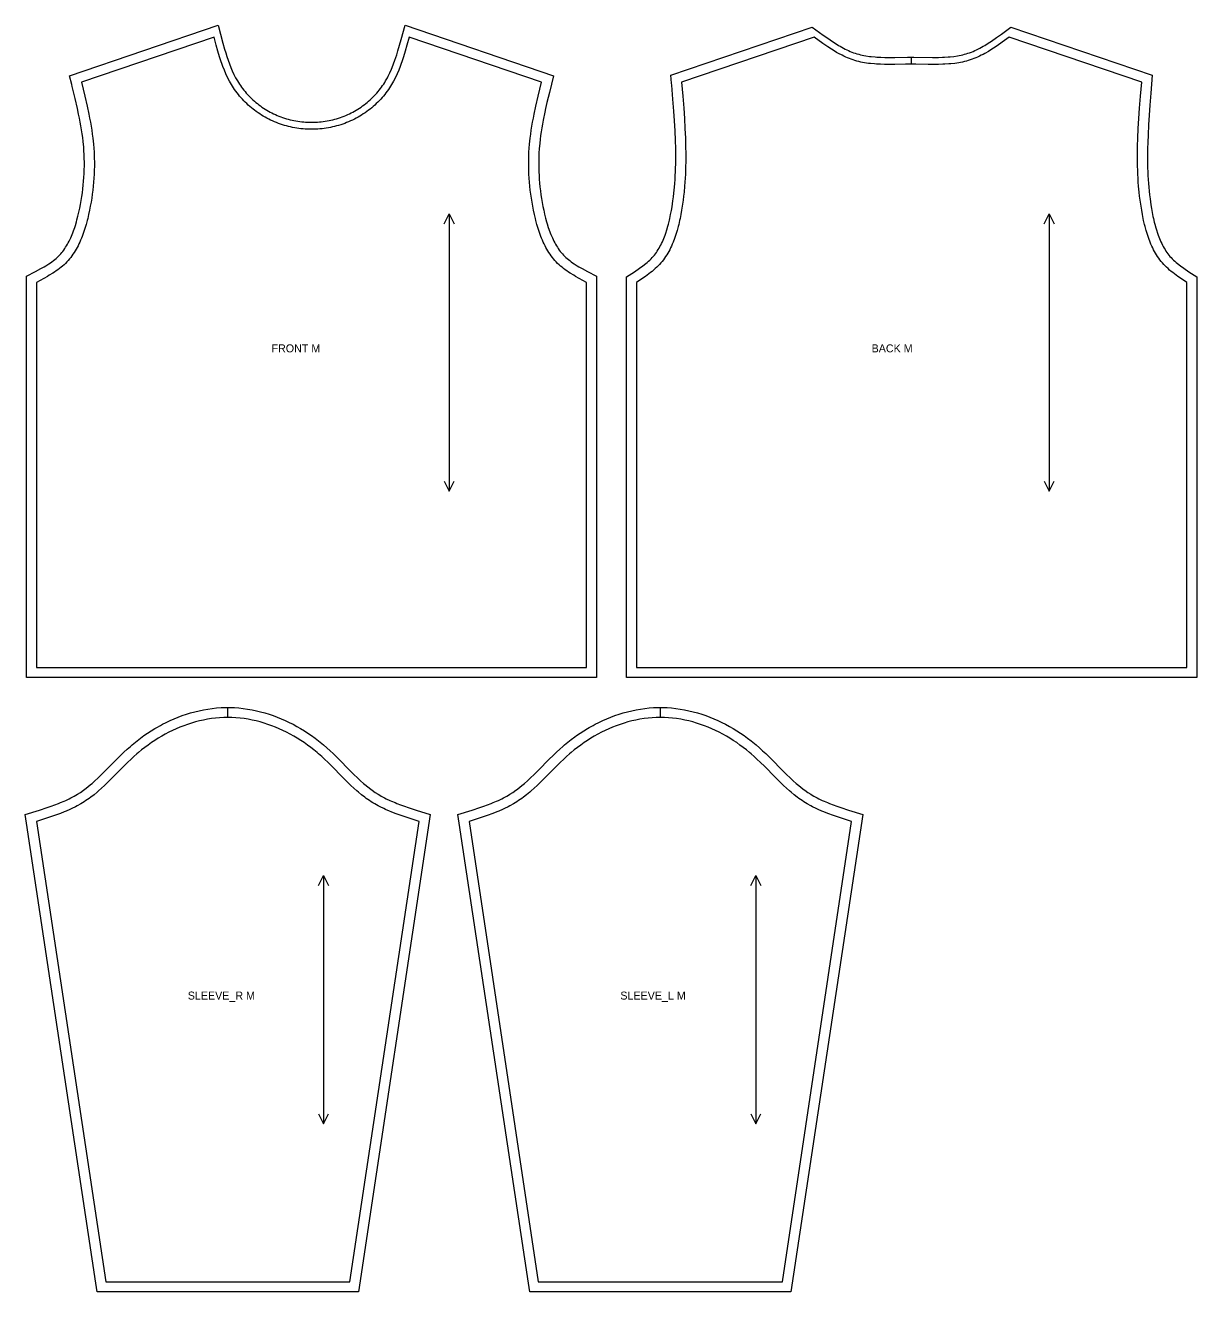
# Model space of a CAD drawing. Extents: x 24 to 1195, y 28 to 2025.
# Drawn here: x 24 to 1195, y 759 to 2025 of the extents above; entities that cross this region are included whole.
import ezdxf

# ---------------------------------------------------------------- set-up
doc = ezdxf.new("R2010")
doc.units = 0
for name, color, linetype in [('CUT', 7, 'CONTINUOUS'), ('GRAIN', 3, 'CONTINUOUS'), ('NOTCH', 1, 'CONTINUOUS'), ('SEW', 5, 'CONTINUOUS'), ('TEXT', 2, 'CONTINUOUS')]:
    doc.layers.add(name, color=color, linetype=linetype)

msp = doc.modelspace()

# ---------------------------------------------------------------- linework, layer by layer
at = {"layer": 'CUT'}
for points in [[(70.286, 1965.625), (68.111, 1974.523), (216.528, 2024.929), (221.395, 2006.98), (223.04, 2001.188), (224.179, 1997.383), (225.365, 1993.63), (226.61, 1989.937), (227.924, 1986.31), (229.318, 1982.755), (230.802, 1979.278), (232.387, 1975.884), (234.082, 1972.578), (235.899, 1969.365), (236.856, 1967.794), (237.847, 1966.249), (238.896, 1964.695), (239.985, 1963.163), (241.113, 1961.652), (242.279, 1960.163), (243.483, 1958.698), (244.723, 1957.256), (245.999, 1955.84), (247.309, 1954.45), (248.653, 1953.087), (250.029, 1951.751), (251.436, 1950.445), (252.874, 1949.169), (254.34, 1947.923), (255.835, 1946.709), (257.356, 1945.528), (258.904, 1944.38), (260.476, 1943.266), (262.072, 1942.188), (263.691, 1941.146), (265.331, 1940.142), (266.991, 1939.175), (268.67, 1938.246), (270.368, 1937.358), (272.08, 1936.51), (273.859, 1935.681), (275.654, 1934.895), (277.466, 1934.151), (279.294, 1933.449), (281.138, 1932.79), (282.996, 1932.173), (284.868, 1931.599), (286.752, 1931.067), (288.648, 1930.577), (290.555, 1930.13), (292.471, 1929.725), (294.397, 1929.363), (296.33, 1929.044), (298.27, 1928.767), (300.216, 1928.533), (302.167, 1928.341), (304.121, 1928.192), (306.079, 1928.085), (308.039, 1928.021), (310, 1928), (311.961, 1928.021), (313.921, 1928.085), (315.879, 1928.192), (317.833, 1928.341), (319.784, 1928.533), (321.73, 1928.767), (323.67, 1929.044), (325.603, 1929.363), (327.529, 1929.725), (329.445, 1930.13), (331.352, 1930.577), (333.248, 1931.067), (335.132, 1931.599), (337.004, 1932.173), (338.862, 1932.79), (340.706, 1933.449), (342.534, 1934.151), (344.346, 1934.895), (346.141, 1935.681), (347.92, 1936.51), (349.632, 1937.358), (351.33, 1938.246), (353.009, 1939.175), (354.669, 1940.142), (356.309, 1941.146), (357.928, 1942.188), (359.524, 1943.266), (361.096, 1944.38), (362.644, 1945.528), (364.165, 1946.709), (365.66, 1947.923), (367.126, 1949.169), (368.564, 1950.445), (369.971, 1951.751), (371.347, 1953.087), (372.691, 1954.45), (374.001, 1955.84), (375.277, 1957.256), (376.517, 1958.698), (377.721, 1960.163), (378.887, 1961.652), (380.015, 1963.163), (381.104, 1964.695), (382.153, 1966.249), (383.144, 1967.794), (384.101, 1969.365), (385.918, 1972.578), (386.78, 1974.22), (388.419, 1977.57), (389.952, 1981.006), (390.682, 1982.755), (392.076, 1986.31), (393.39, 1989.937), (395.234, 1995.499), (396.396, 1999.279), (398.063, 2005.039), (399.677, 2010.888), (403.472, 2024.929), (551.889, 1974.523), (547.775, 1957.667), (545.428, 1947.783), (544.09, 1941.885), (543.238, 1937.967), (541.649, 1930.162), (540.922, 1926.275), (540.246, 1922.399), (539.626, 1918.533), (539.066, 1914.677), (538.57, 1910.831), (538.144, 1906.995), (537.646, 1901.315), (537.406, 1897.545), (537.236, 1893.77), (537.138, 1889.99), (537.111, 1886.203), (537.153, 1882.41), (537.266, 1878.609), (537.449, 1874.8), (537.702, 1870.982), (538.024, 1867.155), (538.415, 1863.318), (538.875, 1859.47), (539.404, 1855.612), (540.002, 1851.742), (540.668, 1847.859), (541.403, 1843.964), (542.205, 1840.059), (543.075, 1836.168), (544.019, 1832.315), (545.042, 1828.512), (545.586, 1826.635), (546.741, 1822.938), (547.354, 1821.121), (548.654, 1817.563), (549.342, 1815.824), (550.796, 1812.437), (551.564, 1810.791), (552.359, 1809.181), (553.182, 1807.606), (554.033, 1806.069), (554.912, 1804.57), (555.821, 1803.112), (556.759, 1801.696), (557.726, 1800.321), (558.724, 1798.99), (559.752, 1797.704), (560.812, 1796.462), (561.903, 1795.265), (563.028, 1794.114), (564.221, 1792.976), (565.467, 1791.865), (566.769, 1790.775), (568.126, 1789.705), (569.535, 1788.654), (570.996, 1787.619), (572.505, 1786.6), (575.659, 1784.601), (577.298, 1783.618), (580.689, 1781.674), (586.006, 1778.782), (595, 1774.027), (595, 1373), (25, 1373), (25, 1774.027), (33.994, 1778.782), (39.311, 1781.674), (42.702, 1783.618), (44.341, 1784.601), (47.495, 1786.6), (49.004, 1787.619), (50.465, 1788.654), (51.874, 1789.705), (53.231, 1790.775), (54.533, 1791.865), (55.779, 1792.976), (56.972, 1794.114), (58.097, 1795.265), (59.188, 1796.462), (60.248, 1797.704), (61.276, 1798.99), (62.274, 1800.321), (63.241, 1801.696), (64.179, 1803.112), (65.088, 1804.57), (65.967, 1806.069), (66.818, 1807.606), (67.641, 1809.181), (69.204, 1812.437), (69.944, 1814.115), (71.346, 1817.563), (72.008, 1819.329), (73.259, 1822.938), (73.848, 1824.776), (74.958, 1828.512), (75.48, 1830.406), (76.463, 1834.236), (77.369, 1838.11), (78.205, 1842.013), (78.973, 1845.913), (79.674, 1849.802), (80.306, 1853.678), (80.869, 1857.542), (81.364, 1861.395), (81.789, 1865.238), (82.146, 1869.07), (82.433, 1872.892), (82.651, 1876.705), (82.799, 1880.51), (82.877, 1884.308), (82.884, 1888.097), (82.821, 1891.881), (82.688, 1895.658), (82.483, 1899.43), (82.207, 1903.198), (81.652, 1908.912), (81.19, 1912.753), (80.662, 1916.604), (80.071, 1920.465), (79.422, 1924.336), (78.72, 1928.217), (77.97, 1932.109), (77.175, 1936.012), (75.91, 1941.885), (73.648, 1951.729), (70.773, 1963.632)], [(670.035, 1967.169), (669.385, 1974.956), (810.675, 2022.941), (821.705, 2015.01), (825.089, 2012.62), (828.461, 2010.299), (831.823, 2008.067), (833.501, 2006.99), (836.856, 2004.926), (838.533, 2003.944), (841.889, 2002.09), (843.568, 2001.222), (845.248, 2000.396), (846.931, 1999.615), (848.616, 1998.88), (850.304, 1998.192), (851.995, 1997.555), (853.694, 1996.967), (855.379, 1996.438), (857.087, 1995.953), (858.816, 1995.51), (860.566, 1995.108), (862.338, 1994.746), (864.131, 1994.421), (867.779, 1993.876), (869.633, 1993.654), (873.4, 1993.298), (875.311, 1993.162), (879.186, 1992.962), (883.126, 1992.847), (889.15, 1992.797), (893.233, 1992.821), (905.753, 1992.98), (912.127, 1992.994), (930.85, 1992.797), (936.874, 1992.847), (940.814, 1992.962), (942.76, 1993.05), (946.6, 1993.298), (948.493, 1993.462), (952.221, 1993.876), (955.869, 1994.421), (957.662, 1994.746), (959.434, 1995.108), (961.184, 1995.51), (962.913, 1995.953), (964.621, 1996.438), (966.306, 1996.967), (968.005, 1997.555), (969.696, 1998.192), (971.384, 1998.88), (973.069, 1999.615), (974.752, 2000.396), (978.111, 2002.09), (981.467, 2003.944), (983.144, 2004.926), (986.499, 2006.99), (989.857, 2009.171), (994.911, 2012.62), (999.995, 2016.224), (1009.325, 2022.941), (1150.615, 1974.956), (1149.135, 1957.161), (1148.184, 1945.195), (1147.463, 1935.265), (1146.839, 1925.376), (1146.341, 1915.531), (1146.052, 1907.691), (1145.908, 1901.834), (1145.852, 1897.941), (1145.841, 1890.174), (1145.981, 1882.426), (1146.113, 1878.557), (1146.288, 1874.689), (1146.51, 1870.821), (1146.78, 1866.952), (1147.101, 1863.08), (1147.474, 1859.204), (1147.901, 1855.323), (1148.385, 1851.436), (1149.223, 1845.59), (1149.858, 1841.68), (1150.559, 1837.759), (1151.329, 1833.863), (1151.742, 1831.928), (1152.63, 1828.095), (1153.106, 1826.2), (1154.126, 1822.462), (1154.673, 1820.623), (1155.841, 1817.011), (1156.465, 1815.243), (1157.794, 1811.789), (1159.235, 1808.457), (1159.999, 1806.84), (1160.793, 1805.258), (1161.618, 1803.712), (1162.472, 1802.203), (1163.358, 1800.733), (1164.276, 1799.302), (1165.226, 1797.912), (1166.209, 1796.563), (1167.225, 1795.256), (1168.275, 1793.991), (1169.359, 1792.771), (1170.542, 1791.528), (1171.781, 1790.309), (1173.08, 1789.106), (1174.438, 1787.917), (1175.851, 1786.739), (1178.833, 1784.412), (1182, 1782.109), (1187.032, 1778.66), (1195, 1773.365), (1195, 1373), (625, 1373), (625, 1773.365), (632.968, 1778.66), (638, 1782.109), (641.167, 1784.412), (644.149, 1786.739), (645.562, 1787.917), (646.92, 1789.106), (648.219, 1790.309), (649.458, 1791.528), (650.641, 1792.771), (651.725, 1793.991), (652.775, 1795.256), (653.791, 1796.563), (654.774, 1797.912), (655.724, 1799.302), (656.642, 1800.733), (657.528, 1802.203), (658.382, 1803.712), (659.207, 1805.258), (660.001, 1806.84), (660.765, 1808.457), (662.206, 1811.789), (663.535, 1815.243), (664.159, 1817.011), (665.327, 1820.623), (666.396, 1824.322), (666.894, 1826.2), (667.825, 1830.005), (668.258, 1831.928), (669.065, 1835.807), (669.8, 1839.718), (670.468, 1843.636), (671.351, 1849.489), (671.864, 1853.381), (672.319, 1857.265), (672.899, 1863.08), (673.22, 1866.952), (673.49, 1870.821), (673.712, 1874.689), (673.887, 1878.557), (674.019, 1882.426), (674.109, 1886.298), (674.172, 1894.054), (674.092, 1901.834), (673.886, 1909.648), (673.477, 1919.463), (672.925, 1929.326), (672.259, 1939.232), (671.35, 1951.172), (670.202, 1965.165)], [(25.111, 1227.511), (23.842, 1235.946), (37.971, 1240.444), (45.82, 1243.029), (49.663, 1244.359), (53.44, 1245.728), (57.144, 1247.146), (58.966, 1247.876), (62.546, 1249.385), (64.302, 1250.166), (67.742, 1251.786), (69.424, 1252.627), (72.71, 1254.378), (74.313, 1255.289), (75.887, 1256.226), (78.932, 1258.168), (81.891, 1260.227), (83.355, 1261.307), (86.257, 1263.563), (89.13, 1265.94), (90.558, 1267.17), (93.4, 1269.709), (96.231, 1272.342), (100.47, 1276.445), (104.724, 1280.697), (114.862, 1290.967), (119.371, 1295.415), (122.456, 1298.364), (125.615, 1301.283), (128.86, 1304.159), (130.505, 1305.567), (133.847, 1308.322), (137.256, 1310.995), (140.731, 1313.581), (142.492, 1314.841), (146.062, 1317.294), (149.694, 1319.655), (153.386, 1321.92), (155.254, 1323.016), (159.035, 1325.133), (160.946, 1326.153), (164.811, 1328.116), (168.73, 1329.972), (172.703, 1331.719), (176.726, 1333.354), (180.8, 1334.873), (184.923, 1336.275), (189.129, 1337.566), (193.38, 1338.73), (197.67, 1339.763), (201.997, 1340.661), (206.355, 1341.42), (210.741, 1342.035), (215.15, 1342.503), (219.579, 1342.82), (224.024, 1342.98), (226.25, 1343), (228.476, 1342.98), (232.921, 1342.82), (237.35, 1342.503), (241.759, 1342.035), (246.145, 1341.42), (250.503, 1340.661), (254.83, 1339.763), (259.12, 1338.73), (263.371, 1337.566), (267.577, 1336.275), (271.7, 1334.873), (275.774, 1333.354), (279.797, 1331.719), (283.77, 1329.972), (287.689, 1328.116), (291.554, 1326.153), (295.363, 1324.087), (299.114, 1321.92), (302.806, 1319.655), (306.438, 1317.294), (310.008, 1314.841), (313.514, 1312.299), (316.956, 1309.669), (320.332, 1306.955), (321.995, 1305.567), (325.273, 1302.728), (328.474, 1299.828), (331.595, 1296.892), (334.646, 1293.934), (337.638, 1290.967), (347.776, 1280.697), (352.03, 1276.445), (356.269, 1272.342), (359.1, 1269.709), (361.942, 1267.17), (363.37, 1265.94), (366.243, 1263.563), (369.145, 1261.307), (370.609, 1260.227), (373.568, 1258.168), (376.613, 1256.226), (378.187, 1255.289), (379.79, 1254.378), (383.076, 1252.627), (384.758, 1251.786), (388.198, 1250.166), (389.954, 1249.385), (393.534, 1247.876), (395.356, 1247.146), (399.06, 1245.728), (402.837, 1244.359), (406.68, 1243.029), (414.529, 1240.444), (428.658, 1235.946), (356.857, 759), (95.643, 759), (94.361, 767.511)], [(457.611, 1227.511), (456.342, 1235.946), (470.471, 1240.444), (478.32, 1243.029), (482.163, 1244.359), (485.94, 1245.728), (489.644, 1247.146), (491.466, 1247.876), (495.046, 1249.385), (496.802, 1250.166), (500.242, 1251.786), (501.924, 1252.627), (505.21, 1254.378), (506.813, 1255.289), (508.387, 1256.226), (511.432, 1258.168), (514.391, 1260.227), (515.855, 1261.307), (518.757, 1263.563), (521.63, 1265.94), (523.058, 1267.17), (525.9, 1269.709), (528.731, 1272.342), (532.97, 1276.445), (537.224, 1280.697), (547.362, 1290.967), (551.871, 1295.415), (554.956, 1298.364), (558.115, 1301.283), (561.36, 1304.159), (563.005, 1305.567), (566.347, 1308.322), (569.756, 1310.995), (573.231, 1313.581), (574.992, 1314.841), (578.562, 1317.294), (582.194, 1319.655), (585.886, 1321.92), (587.754, 1323.016), (591.535, 1325.133), (593.446, 1326.153), (597.311, 1328.116), (601.23, 1329.972), (605.203, 1331.719), (609.226, 1333.354), (613.3, 1334.873), (617.423, 1336.275), (621.629, 1337.566), (625.88, 1338.73), (630.17, 1339.763), (634.497, 1340.661), (638.855, 1341.42), (643.241, 1342.035), (647.65, 1342.503), (652.079, 1342.82), (656.524, 1342.98), (658.75, 1343), (660.976, 1342.98), (665.421, 1342.82), (669.85, 1342.503), (674.259, 1342.035), (678.645, 1341.42), (683.003, 1340.661), (687.33, 1339.763), (691.62, 1338.73), (695.871, 1337.566), (700.077, 1336.275), (704.2, 1334.873), (708.274, 1333.354), (712.297, 1331.719), (716.27, 1329.972), (720.189, 1328.116), (724.054, 1326.153), (727.863, 1324.087), (731.614, 1321.92), (735.306, 1319.655), (738.938, 1317.294), (742.508, 1314.841), (746.014, 1312.299), (749.456, 1309.669), (752.832, 1306.955), (754.495, 1305.567), (757.773, 1302.728), (760.974, 1299.828), (764.095, 1296.892), (767.146, 1293.934), (770.138, 1290.967), (780.276, 1280.697), (784.53, 1276.445), (788.769, 1272.342), (791.6, 1269.709), (794.442, 1267.17), (795.87, 1265.94), (798.743, 1263.563), (801.645, 1261.307), (803.109, 1260.227), (806.068, 1258.168), (809.113, 1256.226), (810.687, 1255.289), (812.29, 1254.378), (815.576, 1252.627), (817.258, 1251.786), (820.698, 1250.166), (822.454, 1249.385), (826.034, 1247.876), (827.856, 1247.146), (831.56, 1245.728), (835.337, 1244.359), (839.18, 1243.029), (847.029, 1240.444), (861.158, 1235.946), (789.357, 759), (528.143, 759), (526.861, 767.511)]]:
    msp.add_lwpolyline(points, close=True, dxfattribs=at)
at = {"layer": 'GRAIN'}
for points in [[(442.5, 1826.6), (447.5, 1836.6), (452.5, 1826.6)], [(447.5, 1836.6), (447.5, 1559.4)], [(1042.5, 1826.6), (1047.5, 1836.6), (1052.5, 1826.6)], [(1047.5, 1836.6), (1047.5, 1559.4)], [(442.5, 1569.4), (447.5, 1559.4), (452.5, 1569.4)], [(1042.5, 1569.4), (1047.5, 1559.4), (1052.5, 1569.4)], [(316.875, 1165.08), (321.875, 1175.08), (326.875, 1165.08)], [(321.875, 1175.08), (321.875, 926.92)], [(749.375, 1165.08), (754.375, 1175.08), (759.375, 1165.08)], [(754.375, 1175.08), (754.375, 926.92)], [(316.875, 936.92), (321.875, 926.92), (326.875, 936.92)], [(749.375, 936.92), (754.375, 926.92), (759.375, 936.92)]]:
    msp.add_lwpolyline(points, dxfattribs=at)
at = {"layer": 'NOTCH'}
for points in [[(910, 1986), (910, 1993)], [(226.25, 1333), (226.25, 1343)], [(658.75, 1333), (658.75, 1343)]]:
    msp.add_lwpolyline(points, dxfattribs=at)
at = {"layer": 'SEW'}
for points in [[(80, 1968), (83.379, 1954.031), (85.673, 1944.048), (87.376, 1936.055), (88.17, 1932.056), (88.918, 1928.055), (89.616, 1924.052), (90.259, 1920.045), (90.841, 1916.036), (91.358, 1912.024), (92, 1906), (92.327, 1902.045), (92.58, 1898.087), (92.818, 1892.14), (92.884, 1888.17), (92.876, 1884.195), (92.794, 1880.213), (92.639, 1876.226), (92.411, 1872.232), (92.111, 1868.232), (91.738, 1864.224), (91.293, 1860.208), (90.776, 1856.184), (90.188, 1852.152), (89.53, 1848.111), (88.8, 1844.06), (88, 1840), (87.127, 1835.927), (86.176, 1831.858), (85.667, 1829.829), (84.581, 1825.792), (84, 1823.787), (82.758, 1819.813), (82.094, 1817.847), (80.677, 1813.968), (79.922, 1812.057), (79.133, 1810.169), (78.31, 1808.304), (77.451, 1806.464), (76.557, 1804.652), (75.625, 1802.868), (74.654, 1801.115), (73.644, 1799.394), (72.593, 1797.707), (71.5, 1796.056), (70.364, 1794.443), (69.184, 1792.869), (67.958, 1791.336), (66.687, 1789.845), (65.368, 1788.4), (64, 1787), (62.56, 1785.626), (61.071, 1784.298), (59.537, 1783.014), (57.961, 1781.771), (56.346, 1780.566), (54.694, 1779.396), (53.009, 1778.258), (51.294, 1777.149), (47.786, 1775.007), (45.999, 1773.968), (42.373, 1771.94), (35, 1768), (35, 1383), (585, 1383), (585, 1768), (577.627, 1771.94), (574.001, 1773.968), (572.214, 1775.007), (568.706, 1777.149), (566.991, 1778.258), (565.306, 1779.396), (563.654, 1780.566), (562.039, 1781.771), (560.463, 1783.014), (558.929, 1784.298), (557.44, 1785.626), (556, 1787), (554.632, 1788.4), (553.313, 1789.845), (552.042, 1791.336), (550.816, 1792.869), (549.636, 1794.443), (548.5, 1796.056), (547.407, 1797.707), (546.356, 1799.394), (545.346, 1801.115), (544.375, 1802.868), (543.443, 1804.652), (542.549, 1806.464), (541.69, 1808.304), (540.867, 1810.169), (540.078, 1812.057), (539.323, 1813.968), (537.906, 1817.847), (537.242, 1819.813), (536, 1823.787), (535.419, 1825.792), (534.333, 1829.829), (533.824, 1831.858), (532.873, 1835.927), (532, 1840), (531.2, 1844.06), (530.47, 1848.111), (529.812, 1852.152), (529.224, 1856.184), (528.707, 1860.208), (528.262, 1864.224), (527.889, 1868.232), (527.589, 1872.232), (527.361, 1876.226), (527.206, 1880.213), (527.124, 1884.195), (527.116, 1888.17), (527.182, 1892.14), (527.42, 1898.087), (527.673, 1902.045), (528, 1906), (528.642, 1912.024), (529.159, 1916.036), (529.741, 1920.045), (530.384, 1924.052), (531.082, 1928.055), (531.83, 1932.056), (532.624, 1936.055), (534.327, 1944.048), (536.621, 1954.031), (540, 1968), (407.5, 2013), (405.351, 2005.109), (403.679, 1999.223), (401.909, 1993.389), (400.653, 1989.54), (399.324, 1985.731), (398.627, 1983.843), (397.162, 1980.106), (395.591, 1976.425), (393.901, 1972.808), (392.082, 1969.26), (391.119, 1967.514), (390.119, 1965.789), (389.08, 1964.083), (388, 1962.4), (386.858, 1960.709), (385.673, 1959.041), (384.447, 1957.399), (383.181, 1955.783), (381.875, 1954.193), (380.53, 1952.631), (379.149, 1951.097), (377.731, 1949.592), (376.278, 1948.118), (374.79, 1946.674), (373.269, 1945.263), (371.716, 1943.884), (370.132, 1942.538), (368.518, 1941.227), (366.875, 1939.952), (365.204, 1938.712), (363.506, 1937.509), (361.782, 1936.345), (360.033, 1935.219), (358.26, 1934.132), (356.464, 1933.087), (354.646, 1932.082), (352.808, 1931.119), (350.95, 1930.2), (349.024, 1929.302), (347.079, 1928.45), (345.117, 1927.645), (343.138, 1926.885), (341.143, 1926.172), (339.134, 1925.505), (337.11, 1924.884), (335.074, 1924.309), (333.026, 1923.78), (330.967, 1923.298), (328.899, 1922.861), (326.821, 1922.47), (324.736, 1922.125), (322.643, 1921.827), (320.545, 1921.574), (318.442, 1921.367), (316.335, 1921.207), (314.225, 1921.092), (312.113, 1921.023), (310, 1921), (307.887, 1921.023), (305.775, 1921.092), (303.665, 1921.207), (301.558, 1921.367), (299.455, 1921.574), (297.357, 1921.827), (295.264, 1922.125), (293.179, 1922.47), (291.101, 1922.861), (289.033, 1923.298), (286.974, 1923.78), (284.926, 1924.309), (282.89, 1924.884), (280.866, 1925.505), (278.857, 1926.172), (276.862, 1926.885), (274.883, 1927.645), (272.921, 1928.45), (270.976, 1929.302), (269.05, 1930.2), (267.192, 1931.119), (265.354, 1932.082), (263.536, 1933.087), (261.74, 1934.132), (259.967, 1935.219), (258.218, 1936.345), (256.494, 1937.509), (254.796, 1938.712), (253.125, 1939.952), (251.482, 1941.227), (249.868, 1942.538), (248.284, 1943.884), (246.731, 1945.263), (245.21, 1946.674), (243.722, 1948.118), (242.269, 1949.592), (240.851, 1951.097), (239.47, 1952.631), (238.125, 1954.193), (236.819, 1955.783), (235.553, 1957.399), (234.327, 1959.041), (233.142, 1960.709), (232, 1962.4), (230.92, 1964.083), (229.881, 1965.789), (228.881, 1967.514), (227.918, 1969.26), (226.099, 1972.808), (224.409, 1976.425), (222.838, 1980.106), (221.373, 1983.843), (220.676, 1985.731), (219.347, 1989.54), (218.091, 1993.389), (216.321, 1999.223), (214.649, 2005.109), (212.5, 2013)], [(680, 1968), (681.157, 1953.97), (682.087, 1941.951), (682.779, 1931.945), (683.363, 1921.953), (683.81, 1911.976), (684.049, 1904.01), (684.164, 1896.056), (684.138, 1888.106), (684.067, 1884.13), (683.953, 1880.151), (683.795, 1876.169), (683.59, 1872.182), (683.337, 1868.19), (683.032, 1864.191), (682.473, 1858.178), (682.031, 1854.159), (681.529, 1850.128), (680.66, 1844.061), (680, 1840), (679.269, 1835.913), (678.461, 1831.825), (678.026, 1829.785), (677.084, 1825.72), (676.577, 1823.699), (675.481, 1819.687), (674.89, 1817.699), (673.618, 1813.769), (672.935, 1811.83), (671.466, 1808.012), (670.678, 1806.136), (669.853, 1804.285), (668.99, 1802.46), (668.088, 1800.662), (667.145, 1798.894), (666.161, 1797.156), (665.133, 1795.452), (664.061, 1793.781), (662.945, 1792.147), (661.781, 1790.549), (660.57, 1788.992), (659.31, 1787.475), (658, 1786), (656.588, 1784.516), (655.124, 1783.076), (653.613, 1781.676), (652.059, 1780.314), (650.465, 1778.986), (648.836, 1777.689), (645.487, 1775.172), (643.776, 1773.945), (640.297, 1771.54), (635, 1768), (635, 1383), (1185, 1383), (1185, 1768), (1179.703, 1771.54), (1176.224, 1773.945), (1174.513, 1775.172), (1171.164, 1777.689), (1169.535, 1778.986), (1167.941, 1780.314), (1166.387, 1781.676), (1164.876, 1783.076), (1163.412, 1784.516), (1162, 1786), (1160.69, 1787.475), (1159.43, 1788.992), (1158.219, 1790.549), (1157.055, 1792.147), (1155.939, 1793.781), (1154.867, 1795.452), (1153.839, 1797.156), (1152.855, 1798.894), (1151.912, 1800.662), (1151.01, 1802.46), (1150.147, 1804.285), (1149.322, 1806.136), (1148.534, 1808.012), (1147.065, 1811.83), (1146.382, 1813.769), (1145.11, 1817.699), (1144.519, 1819.687), (1143.423, 1823.699), (1142.916, 1825.72), (1141.974, 1829.785), (1141.539, 1831.825), (1140.731, 1835.913), (1140, 1840), (1139.34, 1844.061), (1138.471, 1850.128), (1137.969, 1854.159), (1137.527, 1858.178), (1136.968, 1864.191), (1136.663, 1868.19), (1136.41, 1872.182), (1136.205, 1876.169), (1136.047, 1880.151), (1135.933, 1884.13), (1135.862, 1888.106), (1135.836, 1896.056), (1135.951, 1904.01), (1136.19, 1911.976), (1136.637, 1921.953), (1137.221, 1931.945), (1137.913, 1941.951), (1138.843, 1953.97), (1140, 1968), (1007.5, 2013), (1000.638, 2008.089), (995.463, 2004.503), (991.989, 2002.196), (990.243, 2001.075), (986.726, 1998.913), (983.175, 1996.871), (981.384, 1995.902), (979.583, 1994.971), (977.769, 1994.08), (975.943, 1993.232), (974.104, 1992.43), (972.251, 1991.675), (970.383, 1990.971), (968.5, 1990.32), (966.627, 1989.731), (964.739, 1989.195), (962.836, 1988.707), (960.919, 1988.267), (958.988, 1987.872), (957.045, 1987.52), (953.121, 1986.935), (949.151, 1986.493), (947.151, 1986.32), (943.121, 1986.06), (941.093, 1985.968), (937.013, 1985.848), (930.841, 1985.797), (926.699, 1985.822), (914.186, 1985.98), (910, 1986), (903.723, 1985.958), (893.301, 1985.822), (887.095, 1985.8), (882.987, 1985.848), (878.907, 1985.968), (874.86, 1986.176), (872.849, 1986.32), (868.859, 1986.697), (866.879, 1986.935), (862.955, 1987.52), (861.012, 1987.872), (859.081, 1988.267), (857.164, 1988.707), (855.261, 1989.195), (853.373, 1989.731), (851.5, 1990.32), (849.617, 1990.971), (847.749, 1991.675), (845.896, 1992.43), (844.057, 1993.232), (842.231, 1994.08), (840.417, 1994.971), (836.825, 1996.871), (835.044, 1997.875), (831.512, 1999.98), (829.757, 2001.075), (826.271, 2003.339), (821.083, 2006.88), (812.5, 2013)], [(35, 1229), (104.25, 769), (348.25, 769), (417.5, 1229), (407.456, 1232.228), (403.465, 1233.559), (399.501, 1234.931), (393.623, 1237.091), (389.761, 1238.615), (387.849, 1239.407), (384.07, 1241.058), (382.205, 1241.919), (378.527, 1243.721), (376.717, 1244.665), (373.158, 1246.646), (371.411, 1247.686), (369.688, 1248.76), (368.019, 1249.849), (364.746, 1252.126), (363.14, 1253.311), (359.983, 1255.765), (356.892, 1258.322), (355.369, 1259.635), (352.36, 1262.322), (349.395, 1265.08), (345.009, 1269.325), (340.671, 1273.66), (330.565, 1283.897), (326.168, 1288.235), (323.192, 1291.08), (320.17, 1293.872), (317.094, 1296.6), (315.54, 1297.929), (312.387, 1300.529), (309.172, 1303.048), (305.899, 1305.485), (302.568, 1307.837), (299.18, 1310.102), (295.738, 1312.276), (292.243, 1314.357), (288.697, 1316.343), (285.1, 1318.232), (281.456, 1320.02), (277.765, 1321.706), (274.028, 1323.286), (270.248, 1324.759), (266.426, 1326.121), (262.546, 1327.376), (258.609, 1328.519), (254.639, 1329.541), (250.638, 1330.438), (246.613, 1331.206), (242.566, 1331.843), (238.502, 1332.344), (234.425, 1332.706), (230.34, 1332.926), (226.25, 1333), (222.16, 1332.926), (218.075, 1332.706), (213.998, 1332.344), (209.934, 1331.843), (205.887, 1331.206), (201.862, 1330.438), (197.861, 1329.541), (193.891, 1328.519), (189.954, 1327.376), (186.074, 1326.121), (182.252, 1324.759), (178.472, 1323.286), (174.735, 1321.706), (171.044, 1320.02), (167.4, 1318.232), (163.803, 1316.343), (160.257, 1314.357), (156.762, 1312.276), (153.32, 1310.102), (149.932, 1307.837), (146.601, 1305.485), (143.328, 1303.048), (140.113, 1300.529), (136.96, 1297.929), (135.406, 1296.6), (132.33, 1293.872), (129.308, 1291.08), (126.332, 1288.235), (121.935, 1283.897), (111.829, 1273.66), (107.491, 1269.325), (103.105, 1265.08), (100.14, 1262.322), (97.131, 1259.635), (95.608, 1258.322), (92.517, 1255.765), (89.36, 1253.311), (87.754, 1252.126), (84.481, 1249.849), (82.812, 1248.76), (81.089, 1247.686), (79.342, 1246.646), (75.783, 1244.665), (73.973, 1243.721), (70.295, 1241.919), (68.43, 1241.058), (64.651, 1239.407), (62.739, 1238.615), (58.877, 1237.091), (52.999, 1234.931), (49.035, 1233.559), (45.044, 1232.228)], [(467.5, 1229), (536.75, 769), (780.75, 769), (850, 1229), (839.956, 1232.228), (835.965, 1233.559), (832.001, 1234.931), (826.123, 1237.091), (822.261, 1238.615), (820.349, 1239.407), (816.57, 1241.058), (814.705, 1241.919), (811.027, 1243.721), (809.217, 1244.665), (805.658, 1246.646), (803.911, 1247.686), (802.188, 1248.76), (800.519, 1249.849), (797.246, 1252.126), (795.64, 1253.311), (792.483, 1255.765), (789.392, 1258.322), (787.869, 1259.635), (784.86, 1262.322), (781.895, 1265.08), (777.509, 1269.325), (773.171, 1273.66), (763.065, 1283.897), (758.668, 1288.235), (755.692, 1291.08), (752.67, 1293.872), (749.594, 1296.6), (748.04, 1297.929), (744.887, 1300.529), (741.672, 1303.048), (738.399, 1305.485), (735.068, 1307.837), (731.68, 1310.102), (728.238, 1312.276), (724.743, 1314.357), (721.197, 1316.343), (717.6, 1318.232), (713.956, 1320.02), (710.265, 1321.706), (706.528, 1323.286), (702.748, 1324.759), (698.926, 1326.121), (695.046, 1327.376), (691.109, 1328.519), (687.139, 1329.541), (683.138, 1330.438), (679.113, 1331.206), (675.066, 1331.843), (671.002, 1332.344), (666.925, 1332.706), (662.84, 1332.926), (658.75, 1333), (654.66, 1332.926), (650.575, 1332.706), (646.498, 1332.344), (642.434, 1331.843), (638.387, 1331.206), (634.362, 1330.438), (630.361, 1329.541), (626.391, 1328.519), (622.454, 1327.376), (618.574, 1326.121), (614.752, 1324.759), (610.972, 1323.286), (607.235, 1321.706), (603.544, 1320.02), (599.9, 1318.232), (596.303, 1316.343), (592.757, 1314.357), (589.262, 1312.276), (585.82, 1310.102), (582.432, 1307.837), (579.101, 1305.485), (575.828, 1303.048), (572.613, 1300.529), (569.46, 1297.929), (567.906, 1296.6), (564.83, 1293.872), (561.808, 1291.08), (558.832, 1288.235), (554.435, 1283.897), (544.329, 1273.66), (539.991, 1269.325), (535.605, 1265.08), (532.64, 1262.322), (529.631, 1259.635), (528.108, 1258.322), (525.017, 1255.765), (521.86, 1253.311), (520.254, 1252.126), (516.981, 1249.849), (515.312, 1248.76), (513.589, 1247.686), (511.842, 1246.646), (508.283, 1244.665), (506.473, 1243.721), (502.795, 1241.919), (500.93, 1241.058), (497.151, 1239.407), (495.239, 1238.615), (491.377, 1237.091), (485.499, 1234.931), (481.535, 1233.559), (477.544, 1232.228)]]:
    msp.add_lwpolyline(points, close=True, dxfattribs=at)

# ---------------------------------------------------------------- texts
at = {"layer": 'TEXT'}
for s, p in [('FRONT M', (270, 1698)), ('BACK M', (870, 1698)), ('SLEEVE_R M', (186.25, 1051)), ('SLEEVE_L M', (618.75, 1051))]:
    msp.add_text(s, height=8, dxfattribs=at).set_placement(p)

doc.saveas('drawing.dxf')
